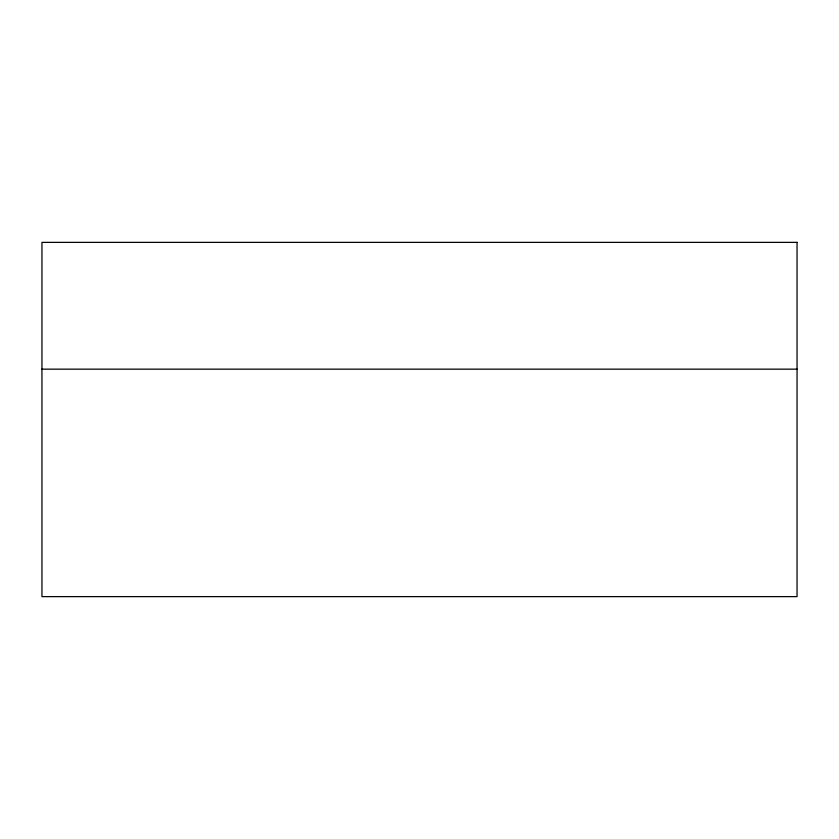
<?xml version="1.0" encoding="UTF-8"?>
<svg xmlns="http://www.w3.org/2000/svg" width="839" height="839" viewBox="0 0 839 839"><rect width="100%" height="100%" fill="white"/><g stroke="black" fill="none" stroke-linecap="round" stroke-linejoin="round"><path stroke-width="1.26" d="M41.95 369.16L797.05 369.16M797.05 242.377L41.95 242.377L41.95 596.623L797.05 596.623L797.05 242.377"/></g></svg>
